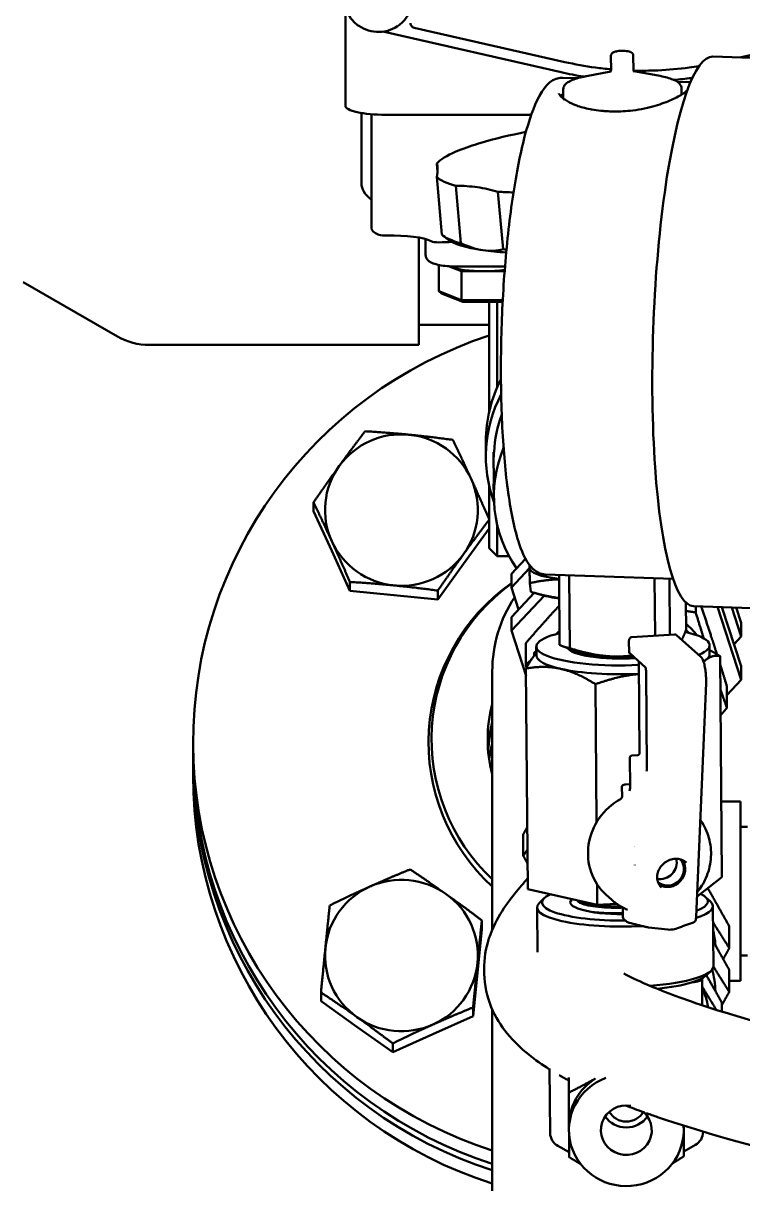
# Model space of a CAD drawing. Header units: inches. Extents: x 11 to 1621, y 11 to 1332.
# Drawn here: x 757.79 to 761.32, y 405.83 to 411.53 of the extents above; entities that cross this region are included whole.
import ezdxf

# ---------------------------------------------------------------- set-up
doc = ezdxf.new("R2010")
doc.units = ezdxf.units.IN
doc.header["$LTSCALE"] = 48
doc.header["$MEASUREMENT"] = 0
doc.layers.add('Visible (ANSI)', color=7, linetype='Continuous', lineweight=50)

msp = doc.modelspace()

# ---------------------------------------------------------------- linework, layer by layer
at = {"layer": 'Visible (ANSI)'}
for p, q in [((759.374157, 411.583812), (759.374157, 411.126214)), ((759.71524, 411.530346), (759.715257, 411.530342)), ((760.432249, 411.291297), (759.558356, 411.490301)), ((760.450714, 411.341283), (759.711557, 411.509605)), ((761.950143, 411.509605), (761.309302, 411.363672)), ((760.677467, 411.300447), (760.676916, 411.371307)), ((760.787463, 411.301301), (760.786913, 411.372161)), ((761.563313, 411.354814), (761.17634, 411.368308)), ((760.676016, 411.294686), (760.556484, 411.271802)), ((760.789003, 411.295564), (760.908877, 411.27454)), ((760.512594, 411.261375), (760.440859, 411.263876)), ((761.066953, 411.242044), (761.00229, 411.244298)), ((760.443534, 411.162105), (760.44318, 411.207717)), ((761.023406, 411.180886), (761.023163, 411.212223)), ((759.452897, 410.745687), (759.452897, 411.090788)), ((759.50216, 410.526504), (759.50216, 411.084728)), ((760.286246, 411.081932), (759.571008, 411.081932)), ((759.826013, 410.802254), (759.822451, 410.842976)), ((759.822451, 410.776759), (759.847154, 410.49435)), ((759.94019, 410.451367), (759.915487, 410.733776)), ((760.122879, 410.704177), (760.147582, 410.421768)), ((759.735185, 410.479386), (759.735185, 409.952153)), ((759.768177, 410.471779), (759.768177, 410.393626)), ((759.874723, 410.472013), (759.852989, 410.489291)), ((759.83211, 410.2159), (759.83211, 410.34513)), ((759.888197, 410.335983), (759.881811, 410.338471)), ((759.944284, 410.31413), (759.888197, 410.335983)), ((760.157376, 410.336841), (759.925658, 410.336841)), ((760.056458, 410.31413), (759.944284, 410.31413)), ((759.944284, 410.172194), (759.944284, 410.31413)), ((760.155607, 410.31413), (760.056458, 410.31413)), ((757.794089, 410.261133), (758.257083, 409.993823)), ((759.83211, 410.2159), (759.944284, 410.172194)), ((759.83211, 410.2159), (759.845748, 410.204392)), ((759.951103, 410.163343), (759.845748, 410.204392)), ((759.944284, 410.172194), (760.146457, 410.172194)), ((759.951103, 410.163343), (759.944284, 410.172194)), ((760.145993, 410.163343), (759.951103, 410.163343)), ((760.079201, 409.672194), (760.079201, 410.163343)), ((760.118571, 410.163343), (760.118571, 409.743438)), ((759.735185, 410.050579), (760.079201, 410.050579)), ((759.735185, 409.952153), (758.412595, 409.952153)), ((760.079201, 409.672194), (760.079201, 409.623048)), ((760.063453, 409.480336), (760.063453, 409.405057)), ((760.100854, 409.425973), (760.106761, 409.425973)), ((760.100854, 409.41914), (760.100854, 409.425973)), ((760.100854, 409.41914), (760.100854, 409.417497)), ((760.100854, 409.41914), (760.106761, 409.41914)), ((760.100854, 409.417497), (760.106577, 409.417497)), ((760.100854, 409.416976), (760.100854, 409.417497)), ((760.100854, 409.416976), (760.106505, 409.416976)), ((760.100854, 409.416532), (760.100854, 409.416976)), ((760.100854, 409.416532), (760.106443, 409.416532)), ((760.100854, 409.414624), (760.100854, 409.416532)), ((760.100854, 409.414624), (760.106231, 409.414624)), ((760.100854, 409.413219), (760.100854, 409.414624)), ((760.100854, 409.413219), (760.106083, 409.413219)), ((760.100854, 409.411647), (760.100854, 409.413219)), ((760.100854, 409.411647), (760.105927, 409.411647)), ((760.100854, 409.41123), (760.100854, 409.411647)), ((760.100854, 409.41123), (760.106761, 409.41123)), ((760.100854, 409.40747), (760.100854, 409.41123)), ((760.100854, 409.40747), (760.106761, 409.40747)), ((760.100854, 409.402582), (760.100854, 409.40747)), ((760.100854, 409.402582), (760.1061, 409.402582)), ((760.100854, 409.347792), (760.100854, 409.402582)), ((760.100854, 409.347792), (760.102832, 409.347792)), ((760.102823, 409.347792), (760.102823, 409.269782)), ((760.079201, 409.262346), (760.079201, 408.9549)), ((760.100854, 409.269782), (760.100854, 409.24317)), ((760.100854, 409.269782), (760.103292, 409.269782)), ((760.100854, 409.24317), (760.102823, 409.24317)), ((760.102823, 409.243646), (760.102823, 409.209332)), ((759.218447, 409.136537), (759.218447, 409.179677)), ((759.307652, 408.94095), (759.218447, 409.136537)), ((760.118571, 408.91553), (760.118571, 409.070807)), ((760.079201, 409.050301), (759.953995, 408.877347)), ((759.396857, 408.745362), (759.307652, 408.94095)), ((760.079201, 408.9549), (760.118571, 408.91553)), ((760.177044, 408.91553), (760.118571, 408.91553)), ((760.257858, 408.902569), (760.188496, 408.828493)), ((759.953995, 408.877347), (759.827753, 408.702961)), ((760.188496, 408.761907), (760.277461, 408.856919)), ((759.396857, 408.745362), (759.396857, 408.788502)), ((760.188496, 408.828493), (760.188496, 408.761907)), ((760.981919, 408.803526), (760.355824, 408.825358)), ((760.425492, 408.479169), (760.422821, 408.823022)), ((760.472599, 408.821286), (760.475381, 408.463124)), ((760.893633, 408.525086), (760.891445, 408.806681)), ((760.964516, 408.804133), (760.966648, 408.529709)), ((759.612305, 408.724162), (759.396857, 408.745362)), ((759.827753, 408.702961), (759.827753, 408.746101)), ((760.223747, 408.653786), (760.188496, 408.761907)), ((760.300267, 408.735507), (760.188496, 408.616139)), ((760.283545, 408.740497), (760.279839, 408.782867)), ((760.3404, 408.723565), (760.288926, 408.738882)), ((759.827753, 408.702961), (759.612305, 408.724162)), ((760.188496, 408.549553), (760.349143, 408.721119)), ((761.045848, 408.555082), (761.044818, 408.68761)), ((760.188496, 408.549553), (760.188496, 408.616139)), ((761.469218, 408.656454), (761.082244, 408.669948)), ((761.092919, 408.669576), (761.092919, 408.638989)), ((761.199826, 408.665848), (761.316363, 408.308412)), ((761.316363, 408.374997), (761.221785, 408.665082)), ((761.269857, 408.663406), (761.316363, 408.520765)), ((761.316363, 408.587351), (761.291816, 408.66264)), ((761.316363, 408.587351), (761.316363, 408.520765)), ((760.260676, 408.328164), (760.188496, 408.549553)), ((760.988879, 408.531117), (760.779617, 408.517866)), ((761.117951, 408.420857), (760.999049, 408.527535)), ((761.316363, 408.520765), (761.281112, 408.483118)), ((760.258987, 408.48745), (760.258987, 408.380857)), ((760.311354, 408.427414), (760.311016, 408.471016)), ((760.496727, 408.45151), (760.434791, 408.475406)), ((760.765686, 408.445979), (760.765301, 408.495413)), ((761.161329, 408.434018), (761.16099, 408.477619)), ((760.300895, 408.426484), (760.300895, 408.439357)), ((760.846766, 408.368768), (760.769096, 408.438452)), ((760.817465, 407.948321), (760.81397, 408.398192)), ((761.22128, 407.339744), (761.212857, 408.423885)), ((760.094929, 408.349205), (760.094929, 407.081328)), ((760.268824, 407.279434), (760.260401, 408.363575)), ((760.852964, 407.869867), (760.849221, 408.351599)), ((761.316363, 408.308412), (761.316363, 408.374997)), ((760.606355, 407.607805), (760.601081, 408.286631)), ((761.095258, 407.144386), (761.143653, 408.291199)), ((761.316363, 408.308412), (761.245871, 408.233129)), ((761.245871, 408.276451), (761.245871, 408.169858)), ((758.627429, 407.935222), (758.627429, 408.000486)), ((760.807576, 407.937663), (760.781375, 407.936004)), ((758.627429, 407.903243), (758.627429, 407.83798)), ((760.770827, 407.784144), (760.769731, 407.925274)), ((760.73138, 407.734434), (760.731005, 407.782752)), ((760.770741, 407.795281), (760.743017, 407.793526)), ((761.218398, 407.710614), (761.312429, 407.710614)), ((761.312429, 407.710614), (761.312429, 407.708532)), ((761.312429, 407.624113), (761.312429, 407.708532)), ((761.312429, 407.624113), (761.312429, 407.5687)), ((760.247248, 407.443489), (760.247248, 407.550082)), ((761.346429, 407.585935), (761.312429, 407.585935)), ((761.312429, 407.389261), (761.312429, 407.5687)), ((761.312429, 407.389261), (761.312429, 406.993423)), ((760.609504, 407.20249), (760.608711, 407.30453)), ((761.09944, 407.243476), (761.22128, 407.339744)), ((760.268824, 407.279434), (760.609504, 407.20249)), ((760.653722, 407.251988), (760.679013, 407.229298)), ((760.925777, 407.288713), (760.925794, 407.288697)), ((760.316422, 406.970675), (760.314717, 407.190058)), ((760.34999, 407.235458), (760.326192, 407.212543)), ((760.609504, 407.20249), (760.705068, 407.208541)), ((760.735978, 407.142583), (760.735612, 407.189765)), ((761.141218, 407.241605), (761.165368, 407.219063)), ((761.179483, 406.901806), (761.177191, 407.196759)), ((760.739912, 407.133705), (760.752055, 407.122811)), ((760.043893, 407.08372), (760.022509, 406.870116)), ((760.043893, 407.08372), (760.043893, 407.12686)), ((760.860874, 407.09263), (760.956074, 407.081863)), ((761.257611, 407.09748), (761.257611, 406.990887)), ((761.312429, 406.856192), (761.312429, 406.993423)), ((761.346429, 406.955035), (761.312429, 406.955035)), ((760.022509, 406.870116), (760.001125, 406.656511)), ((761.144211, 406.856406), (761.168008, 406.879321)), ((761.257611, 406.77643), (761.257611, 406.883022)), ((761.312429, 406.856192), (761.312429, 406.830355)), ((761.072048, 406.821459), (761.085923, 406.823363)), ((761.123422, 406.838251), (761.123422, 406.841855)), ((761.125022, 406.710155), (761.123997, 406.84217)), ((761.257611, 406.830355), (761.312429, 406.830355)), ((759.254792, 406.729953), (759.254792, 406.773092)), ((759.430684, 406.60479), (759.254792, 406.729953)), ((760.001125, 406.656511), (760.001125, 406.699651)), ((760.094929, 406.690143), (760.094929, 403.314206)), ((761.221526, 406.722811), (761.221526, 406.67891)), ((760.001125, 406.656511), (759.80385, 406.568069)), ((759.606575, 406.479627), (759.430684, 406.60479)), ((759.80385, 406.568069), (759.606575, 406.479627)), ((759.606575, 406.479627), (759.606575, 406.522767)), ((760.378751, 406.082741), (760.376284, 406.400255)), ((760.469958, 406.355069), (760.469958, 406.281087)), ((760.470929, 406.096802), (760.470929, 406.119298)), ((761.033929, 406.096802), (761.033929, 406.119298)), ((761.128715, 406.090153), (761.12873, 406.088273)), ((761.128732, 406.08772), (761.128732, 406.090148)), ((760.472214, 405.989069), (760.416742, 406.019732)), ((761.0349, 406.047488), (761.0349, 405.968809)), ((761.091722, 406.024711), (761.0349, 405.992184))]:
    msp.add_line(p, q, dxfattribs=at)
for centre, radius, start, end in [((760.676001, 408.786485), 2.25, 100.655408, 106.586422), ((758.412595, 410.263177), 0.311024, 240, 270), ((760.752429, 408.349205), 0.6575, 146.438252, 180)]:
    msp.add_arc(centre, radius, start, end, dxfattribs=at)
for centre, major_axis, ratio, start_param, end_param in [((761.129292, 410.019128), (-0.047048, -1.34918), 0.18151776, 3.14159265, 6.28318531), ((760.733556, 411.160423), (-0.312491, -0.002428), 0.22494461, 5.90139745, 6.04767381), ((760.733556, 411.160423), (0.312491, 0.002428), 0.22494461, 0.32224784, 0.38178785), ((760.733556, 411.160423), (0.312491, 0.002428), 0.22494461, 0.26797644, 0.26799318), ((759.571008, 411.126214), (-0.19685, 0), 0.22495105, 0, 1.57079633), ((760.733556, 411.160423), (-0.289991, -0.002253), 0.22494461, 0.11429441, 0.11431851), ((760.47546, 411.107447), (0.013064, 0.028388), 0.69314965, 6.28316648, 6.28318405), ((760.733556, 411.160423), (0.289991, 0.002253), 0.22494461, 4.14996895, 4.1509792), ((760.494136, 410.865647), (-0.687375, -0.060125), 0.22413847, 5.69314008, 6.04862658), ((760.79148, 410.745687), (-1.338583, 0), 0.22495105, 0, 0.27213899), ((760.494136, 410.865647), (-0.687375, -0.060125), 0.22413847, 0.19535294, 0.55083943), ((760.494136, 410.865647), (-0.687375, -0.060125), 0.22413847, 0.9807511, 1.10743252), ((759.81712, 410.526504), (-0.314961, 0), 0.22495105, 0, 0.48671635), ((760.518839, 410.583238), (-0.687375, -0.060125), 0.22413847, 0.19535294, 0.55083943), ((759.573533, 410.497507), (0.03937, 0), 0.22495105, 3.628309, 4.86769882), ((759.610378, 410.444571), (0.198819, 0), 0.22495105, 0.38293586, 1.72610617), ((759.831315, 410.464592), (-0.03937, 0), 0.22495105, 0.38293586, 1.62232569), ((759.81712, 410.526504), (-0.314961, 0), 0.22495105, 1.62232569, 1.82737015), ((760.520597, 410.563141), (-0.666754, -0.058321), 0.22413847, 0.23206745, 0.76579527), ((760.520597, 410.563141), (-0.666754, -0.058321), 0.22413847, 0.76579527, 0.98583141), ((760.518839, 410.583238), (-0.687375, -0.060125), 0.22413847, 0.9807511, 1.01002574), ((760.056458, 410.357836), (0.194291, 0), 0.22495105, 3.60170152, 3.66519143), ((760.056458, 410.357836), (0.194291, 0), 0.22495105, 3.66519143, 4.71238898), ((760.056458, 410.357836), (0.194291, 0), 0.22495105, 4.71238898, 5.2507709), ((760.752429, 408.000486), (-2.125, 0), 0.99144486, 5.03475685, 7.53940725), ((760.752429, 409.480336), (-0.688976, 0), 0.97437006, 5.81533755, 6.28318531), ((760.752429, 409.405057), (-0.688976, 0), 0.97437006, 5.81207712, 6.62603396), ((762.943101, 447.291179), (-8.66411, 38.515536), 0.68898368, 2.72323365, 2.72365469), ((760.752429, 409.396201), (-0.649606, 0), 0.97437006, 5.93697485, 6.23613152), ((759.649343, 409.141647), (-0.375, 0), 0.99144486, 4.61346056, 5.66065812), ((759.649343, 409.141647), (-0.375, 0), 0.99144486, 3.56626301, 4.61346056), ((760.752429, 409.209332), (-0.649606, 0), 0.97437006, 5.89827659, 6.87636028), ((759.649343, 409.141647), (-0.375, 0), 0.99144486, 5.66065812, 6.70785567), ((759.649343, 409.141647), (0.375, 0), 0.99144486, 5.66065812, 6.70785567), ((759.649343, 409.141647), (0.375, 0), 0.99144486, 3.56626301, 4.61346056), ((759.649343, 409.141647), (0.375, 0), 0.99144486, 4.61346056, 5.66065812), ((760.66666, 408.893279), (-0.389139, -0.034038), 0.22413847, 6.16712373, 6.26358241), ((760.66666, 408.893279), (-0.389139, -0.034038), 0.22413847, 6.26358241, 7.15781032), ((760.752429, 408.000486), (-0.97, 0), 0.99144486, 5.33280646, 7.10916766), ((760.752429, 408.016149), (-0.955266, 0), 0.99144486, 5.34387158, 7.09485233), ((759.649343, 409.094135), (-0.375, 0), 0.99144486, 1.47020935, 1.47352648), ((760.675152, 408.796194), (-0.389139, -0.034038), 0.22413847, 0.51578196, 0.84883797), ((760.752429, 408.266568), (-0.4375, 0), 0.97437006, 3.79795716, 3.97794289), ((760.736003, 408.474318), (-0.424987, -0.003302), 0.22494461, 5.53144544, 8.03705751), ((760.752429, 408.266568), (-0.4375, 0), 0.97437006, 5.55822922, 5.6061135), ((760.736003, 408.474318), (0.424987, 0.003302), 0.22494461, 5.77285239, 7.05054339), ((760.752429, 408.235525), (0.4375, 0), 0.97437006, 0.79065955, 0.83854508), ((760.355697, 408.443908), (-0.054791, -0.004793), 0.22413847, 5.64033017, 6.26358241), ((760.736003, 408.474318), (-0.274992, -0.002136), 0.22494461, 0.1259795, 1.78870431), ((760.735927, 408.484061), (0.275582, 0.002141), 0.22494461, 3.65952358, 4.52500212), ((760.736341, 408.430716), (-0.424987, -0.003302), 0.22494461, 0, 0.76559701), ((760.735927, 408.484061), (0.275582, 0.002141), 0.22494461, 4.52500212, 4.89264568), ((760.736341, 408.430716), (0.424987, 0.003302), 0.22494461, 5.90125042, 6.00158476), ((760.736341, 408.430716), (0.424987, 0.003302), 0.22494461, 6.00158476, 6.28318531), ((760.736341, 408.430716), (-0.424987, -0.003302), 0.22494461, 0.76559701, 1.7538722), ((760.752429, 408.016149), (-0.68, 0), 0.99144486, 6.02522277, 6.54114784), ((760.752429, 407.927391), (-0.68, 0), 0.99144486, 6.02522277, 6.21731143), ((760.752429, 407.911075), (-0.68, 0), 0.99144486, 6.02522277, 6.20517956), ((760.752429, 407.822317), (-0.68, 0), 0.99144486, 6.02522277, 6.13893263), ((760.752429, 407.935222), (-2.125, 0), 0.99144486, 0, 1.25622195), ((760.752429, 407.903243), (-2.125, 0), 0.99144486, 6.27559586, 7.53940725), ((760.752429, 407.83798), (-2.125, 0), 0.99144486, 0, 1.25622195), ((760.746757, 407.780737), (0.015222, -0.005282), 0.76781541, 1.83743684, 3.40823317), ((760.850726, 407.471567), (-0.197004, -0.219578), 0.94597939, 4.35779242, 6.28318531), ((760.718765, 407.733636), (0.008682, 0.009676), 0.94597939, 4.35779242, 5.47912448), ((760.876017, 407.448876), (0.0641, 0.071445), 0.94597939, 1.84539922, 1.84544094), ((760.92318, 407.406562), (-0.05259, -0.058616), 0.94597939, 0.50444565, 2.57307199), ((760.958484, 407.374887), (-0.05259, -0.058616), 0.94597939, 0.03883447, 3.00935215), ((760.958484, 407.374887), (-0.057422, -0.064001), 0.94597939, 0.21336869, 2.87143698), ((760.876017, 407.448876), (-0.0641, -0.071445), 0.94597939, 5.96236629, 5.98199784), ((759.649343, 406.954348), (-0.375, 0), 0.99144486, 4.08986179, 5.13705934), ((759.649343, 406.954348), (-0.375, 0), 0.99144486, 5.13705934, 6.18425689), ((759.649343, 406.954348), (0.375, 0), 0.99144486, 6.18425689, 7.23145444), ((760.745768, 407.217416), (-0.406598, -0.003159), 0.22494461, 5.83222278, 7.85903256), ((760.745768, 407.217416), (0.406598, 0.003159), 0.22494461, 5.75101322, 6.70106885), ((760.745954, 407.193408), (-0.431237, -0.00335), 0.22494461, 6.05022258, 8.05431761), ((760.745768, 407.217416), (-0.268027, -0.002082), 0.22494461, 6.03212342, 7.81528045), ((760.745954, 407.193408), (0.431237, 0.00335), 0.22494461, 5.65325765, 6.51614803), ((760.748594, 407.143382), (-0.008682, -0.009676), 0.94597939, 5.47912448, 6.28318531), ((760.759305, 407.356256), (0.011473, -0.241922), 0.23554481, 6.22100768, 6.22113951), ((760.866039, 407.340378), (-0.018787, -0.245068), 0.24947016, 6.23481108, 6.23517758), ((760.752429, 406.982097), (0.4375, 0), 0.97437006, 0.05423153, 0.23313103), ((760.752429, 406.951054), (0.4375, 0), 0.97437006, 0.1433147, 0.23065288), ((759.649343, 406.954348), (-0.375, 0), 0.99144486, 6.18425689, 7.23145444), ((759.649343, 406.954348), (0.375, 0), 0.99144486, 5.13705934, 6.18425689), ((760.748246, 406.898456), (0.431237, 0.00335), 0.22494461, 4.99055289, 6.28318531), ((760.748432, 406.874448), (0.406598, 0.003159), 0.22494461, 5.88452706, 6.05022258), ((760.752429, 406.767719), (0.4375, 0), 0.97437006, 0.02741611, 0.2785209), ((760.748432, 406.874448), (-0.406598, -0.003159), 0.22494461, 1.96072377, 2.48955809), ((760.748432, 406.874448), (0.406598, 0.003159), 0.22494461, 5.63115074, 5.88452706), ((761.048424, 406.837698), (0.074998, 0.000583), 0.22494461, 5.23424013, 6.28143768), ((760.752429, 406.638091), (0.40625, 0), 0.97437006, 0.1588711, 0.4140863), ((759.649343, 406.954348), (0.375, 0), 0.99144486, 4.08986179, 5.13705934), ((759.649343, 406.906836), (-0.375, 0), 0.99144486, 0.94677054, 0.94976773), ((759.649343, 406.906836), (-0.375, 0), 0.99144486, 1.99387961, 1.99705376), ((760.752429, 406.096802), (0.2815, 0), 0.97437006, 1.93316405, 6.3668377), ((760.752429, 406.119298), (-0.2815, 0), 0.97437006, 5.27973647, 6.28318531), ((760.752429, 406.096802), (0.125, 0), 0.97437006, 1.39149141, 7.09337899), ((760.752429, 406.231773), (-0.125, 0), 0.97437006, 0.5872618, 2.55433085), ((760.752429, 406.231773), (0.095, 0), 0.97437006, 3.64029665, 5.76733119), ((760.752429, 406.119298), (0.2815, 0), 0.97437006, 0, 0.00040579), ((760.453749, 406.083294), (-0.075, 0), 0.97437006, 0.0075699, 1.05476745), ((761.053732, 406.08772), (0.075, 0), 0.97437006, 5.24355765, 6.2907552)]:
    msp.add_ellipse(centre, major_axis=major_axis, ratio=ratio, start_param=start_param, end_param=end_param, dxfattribs=at)
for points, knots in [([(769.68883, 420.211528), (769.68883, 419.756095), (769.704396, 419.309033), (769.674775, 418.613399), (769.651518, 418.349364), (769.591778, 417.887552), (769.56115, 417.693004), (769.477406, 417.232109), (769.420226, 416.960271), (769.292388, 416.413399), (769.223225, 416.142137), (769.016079, 415.401023), (768.86369, 414.924547), (768.563108, 414.127009), (768.423987, 413.797594), (768.203145, 413.34228), (768.129041, 413.199375), (767.941975, 412.864457), (767.826656, 412.679729), (767.62712, 412.399494), (767.544737, 412.294337), (767.392049, 412.11945), (767.322074, 412.04674), (767.122509, 411.860835), (766.994102, 411.766383), (766.771091, 411.645509), (766.675998, 411.60538), (766.406828, 411.512884), (766.229084, 411.475705), (765.913127, 411.416099), (765.773811, 411.392925), (765.546967, 411.33128), (765.455749, 411.300344), (765.314259, 411.216592), (765.263034, 411.178), (765.159897, 411.065253), (765.113644, 410.983375), (765.069293, 410.819408), (765.064969, 410.740289), (765.079274, 410.578997), (765.099519, 410.495494), (765.156866, 410.326777), (765.193216, 410.241838), (765.2915, 410.03581), (765.358003, 409.911888), (765.560616, 409.553203), (765.711939, 409.304353), (766.043765, 408.749106), (766.225173, 408.439774), (766.469441, 407.966291), (766.550264, 407.795008), (766.703187, 407.415519), (766.761202, 407.214924), (766.78889, 406.979072), (766.789364, 406.912999), (766.774121, 406.779742), (766.752748, 406.719929), (766.695724, 406.625069), (766.667166, 406.589107), (766.594288, 406.518156), (766.549728, 406.483309), (766.427064, 406.406312), (766.342838, 406.365476), (766.096322, 406.273706), (765.916656, 406.229324), (765.539336, 406.169947), (765.346641, 406.151831), (764.850291, 406.129325), (764.535112, 406.134432), (763.77367, 406.180645), (763.321272, 406.234082), (762.67581, 406.337416), (762.465477, 406.375888), (762.094994, 406.451508), (761.932003, 406.488027), (761.531561, 406.585775), (761.311264, 406.648286), (761.021978, 406.744374), (760.927814, 406.779845), (760.808967, 406.831364), (760.771171, 406.849644), (760.74008, 406.866281)], [0, 0, 0, 0, 3.94523031, 3.94523031, 6.39222813, 6.39222813, 8.12306923, 8.12306923, 10.3666949, 10.3666949, 12.42876718, 12.42876718, 15.92862417, 15.92862417, 18.52441728, 18.52441728, 19.77520407, 19.77520407, 21.59567997, 21.59567997, 22.83491115, 22.83491115, 23.86360118, 23.86360118, 25.75516635, 25.75516635, 27.07766519, 27.07766519, 29.42793517, 29.42793517, 31.40055032, 31.40055032, 32.75673095, 32.75673095, 33.53468645, 33.53468645, 34.51942761, 34.51942761, 35.38867693, 35.38867693, 36.32849874, 36.32849874, 37.24441413, 37.24441413, 38.44187964, 38.44187964, 40.52447674, 40.52447674, 42.91698857, 42.91698857, 44.32097132, 44.32097132, 46.2183441, 46.2183441, 47.10414156, 47.10414156, 48.35278649, 48.35278649, 49.1693925, 49.1693925, 49.9953761, 49.9953761, 51.08179577, 51.08179577, 52.75185392, 52.75185392, 54.21670898, 54.21670898, 56.32538313, 56.32538313, 59.19911278, 59.19911278, 60.6461784, 60.6461784, 61.88128585, 61.88128585, 63.89076025, 63.89076025, 65.14221253, 65.14221253, 65.89721778, 65.89721778, 65.89721778, 65.89721778]), ([(759.369039, 411.652921), (759.369039, 411.635506), (759.371894, 411.618094), (759.383012, 411.585016), (759.391284, 411.569362), (759.41242, 411.541336), (759.425305, 411.528989), (759.454409, 411.50883), (759.470645, 411.50105), (759.50484, 411.490861), (759.522802, 411.488479), (759.558613, 411.489388), (759.576457, 411.492688), (759.610175, 411.504657), (759.626047, 411.513315), (759.654158, 411.535105), (759.666411, 411.548212), (759.686029, 411.577521), (759.693421, 411.593697), (759.701776, 411.624396), (759.703685, 411.638658), (759.703685, 411.652921)], [1.57079633, 1.57079633, 1.57079633, 1.57079633, 1.8872988, 1.8872988, 2.20452811, 2.20452811, 2.52359609, 2.52359609, 2.84480857, 2.84480857, 3.16763328, 3.16763328, 3.49098541, 3.49098541, 3.8136108, 3.8136108, 4.13447814, 4.13447814, 4.45317534, 4.45317534, 4.71238898, 4.71238898, 4.71238898, 4.71238898]), ([(759.711565, 411.50961), (759.708738, 411.510252), (759.70572, 411.511504), (759.700742, 411.515105), (759.698658, 411.517346), (759.695708, 411.522194), (759.694739, 411.524814), (759.69397, 411.528874), (759.693842, 411.530368), (759.693842, 411.531803)], [0, 0, 0, 0, 0.0296342739, 0.0296342739, 0.0559052325, 0.0559052325, 0.0805451183, 0.0805451183, 0.0949987856, 0.0949987856, 0.0949987856, 0.0949987856]), ([(760.676916, 411.371307), (760.6769, 411.373399), (760.677279, 411.375477), (760.678602, 411.379274), (760.67957, 411.380931), (760.681891, 411.38404), (760.68326, 411.38529), (760.686777, 411.388017), (760.688839, 411.389066), (760.696225, 411.392259), (760.701886, 411.393512), (760.713177, 411.395214), (760.718308, 411.395707), (760.728516, 411.396229), (760.733567, 411.396286), (760.74345, 411.396007), (760.748278, 411.395673), (760.75758, 411.394583), (760.762001, 411.393819), (760.771166, 411.391425), (760.775598, 411.390478), (760.781839, 411.384584), (760.78274, 411.383597), (760.784854, 411.380586), (760.786028, 411.378226), (760.786788, 411.374388), (760.786904, 411.373275), (760.786913, 411.372161)], [4.52500212, 4.52500212, 4.52500212, 4.52500212, 4.60515726, 4.60515726, 4.6939963, 4.6939963, 4.81175773, 4.81175773, 5.01356524, 5.01356524, 5.53025146, 5.53025146, 5.90531113, 5.90531113, 6.25459211, 6.25459211, 6.60313831, 6.60313831, 6.97114573, 6.97114573, 7.43621767, 7.43621767, 7.51249519, 7.51249519, 7.62391364, 7.62391364, 7.66659478, 7.66659478, 7.66659478, 7.66659478]), ([(760.677428, 411.305454), (760.652054, 411.307735), (760.626734, 411.310582), (760.550844, 411.320833), (760.500514, 411.329942), (760.450714, 411.341283)], [3.233579621, 3.233579621, 3.233579621, 3.233579621, 3.279346746, 3.279346746, 3.371182807, 3.371182807, 3.371182807, 3.371182807]), ([(760.674247, 411.292479), (760.674247, 411.292479), (760.674473, 411.29263), (760.675346, 411.293607), (760.676044, 411.294512), (760.677118, 411.297179), (760.67748, 411.298798), (760.677467, 411.300447)], [1.454869864, 1.454869864, 1.454869864, 1.454869864, 1.556658142, 1.556658142, 1.665845009, 1.665845009, 1.758183182, 1.758183182, 1.758183182, 1.758183182]), ([(760.787463, 411.301301), (760.78748, 411.299209), (760.788113, 411.297216), (760.789432, 411.294743), (760.79005, 411.294078), (760.790672, 411.293475), (760.790807, 411.293384), (760.790807, 411.293384)], [4.899775836, 4.899775836, 4.899775836, 4.899775836, 5.016951176, 5.016951176, 5.124108154, 5.124108154, 5.203089154, 5.203089154, 5.203089154, 5.203089154]), ([(761.109029, 411.321304), (761.092793, 411.318632), (761.076517, 411.316194), (761.009559, 411.30715), (760.958591, 411.302576), (760.867602, 411.298502), (760.827623, 411.298111), (760.787681, 411.299118)], [2.974266961, 2.974266961, 2.974266961, 2.974266961, 3.003838562, 3.003838562, 3.095674623, 3.095674623, 3.167442431, 3.167442431, 3.167442431, 3.167442431]), ([(760.355824, 408.825358), (760.331776, 408.826197), (760.310201, 408.837988), (760.26441, 408.881325), (760.245184, 408.921779), (760.205327, 409.040284), (760.187366, 409.125), (760.159972, 409.320705), (760.150179, 409.429316), (760.13833, 409.662658), (760.136184, 409.787096), (760.139546, 410.040149), (760.145029, 410.168698), (760.16306, 410.417446), (760.175607, 410.53759), (760.20664, 410.757983), (760.225133, 410.858066), (760.266872, 411.029643), (760.289958, 411.100359), (760.343654, 411.211551), (760.37374, 411.256603), (760.432088, 411.263829), (760.436479, 411.264029), (760.440859, 411.263876)], [1.80158421, 1.80158421, 1.80158421, 1.80158421, 1.96040529, 1.96040529, 2.25175384, 2.25175384, 2.60324764, 2.60324764, 2.93082239, 2.93082239, 3.25407233, 3.25407233, 3.57623072, 3.57623072, 3.89853205, 3.89853205, 4.22241598, 4.22241598, 4.55240419, 4.55240419, 4.91425026, 4.91425026, 4.94317687, 4.94317687, 4.94317687, 4.94317687]), ([(760.44318, 411.207717), (760.443125, 411.214862), (760.445824, 411.221659), (760.453923, 411.232892), (760.459439, 411.237515), (760.472457, 411.245916), (760.480041, 411.249666), (760.497417, 411.256679), (760.507209, 411.259924), (760.52886, 411.265941), (760.540717, 411.268708), (760.554463, 411.271412), (760.555471, 411.271608), (760.556484, 411.271802)], [4.525002125, 4.525002125, 4.525002125, 4.525002125, 4.688408979, 4.688408979, 4.865762793, 4.865762793, 5.043116606, 5.043116606, 5.22047042, 5.22047042, 5.397824234, 5.397824234, 5.411771194, 5.411771194, 5.411771194, 5.411771194]), ([(760.908877, 411.27454), (760.921795, 411.272274), (760.933844, 411.269733), (760.955907, 411.264135), (760.965918, 411.261082), (760.983744, 411.254428), (760.991558, 411.250844), (761.005039, 411.242799), (761.010773, 411.238372), (761.019815, 411.227204), (761.023102, 411.219977), (761.023163, 411.212223)], [0.496640402, 0.496640402, 0.496640402, 0.496640402, 0.673994216, 0.673994216, 0.851348029, 0.851348029, 1.028701843, 1.028701843, 1.206055657, 1.206055657, 1.383409471, 1.383409471, 1.383409471, 1.383409471]), ([(761.076433, 411.263375), (761.074743, 411.263141), (761.073052, 411.262911), (761.042963, 411.258846), (761.014468, 411.25569), (760.985912, 411.253217)], [3.0009140004, 3.0009140004, 3.0009140004, 3.0009140004, 3.0038385616, 3.0038385616, 3.0529442461, 3.0529442461, 3.0529442461, 3.0529442461]), ([(760.420808, 411.187242), (760.420808, 411.187242), (760.42104, 411.186239), (760.42385, 411.180911), (760.428991, 411.174238), (760.446387, 411.159378), (760.458909, 411.150913), (760.478726, 411.140498), (760.483508, 411.138144), (760.488524, 411.135835)], [0.044399287, 0.044399287, 0.044399287, 0.044399287, 0.135943216, 0.135943216, 0.333875726, 0.333875726, 0.54041791, 0.54041791, 0.601523047, 0.601523047, 0.601523047, 0.601523047]), ([(760.883204, 411.123006), (760.913818, 411.131652), (760.942091, 411.141793), (760.990353, 411.16228), (761.010878, 411.172958), (761.031781, 411.186168), (761.037151, 411.190041), (761.044201, 411.195878), (761.046341, 411.198107), (761.0475, 411.19953), (761.047643, 411.199746), (761.047643, 411.199746)], [0, 0, 0, 0, 0.267734976, 0.267734976, 0.541316297, 0.541316297, 0.66669133, 0.66669133, 0.772985222, 0.772985222, 0.810489309, 0.810489309, 0.810489309, 0.810489309]), ([(760.488525, 411.135835), (760.490527, 411.134914), (760.49258, 411.134001), (760.500996, 411.13039), (760.50776, 411.127774), (760.535286, 411.118216), (760.55897, 411.112248), (760.597818, 411.105509), (760.612146, 411.103567), (760.631026, 411.101669), (760.635324, 411.101279), (760.642884, 411.100666), (760.646137, 411.100425), (760.659201, 411.099548), (760.669114, 411.099088), (760.709233, 411.098057), (760.740306, 411.099136), (760.789927, 411.104025), (760.809061, 411.106713), (760.846849, 411.11367), (760.865656, 411.11805), (760.883204, 411.123006)], [0, 0, 0, 0, 0.02475296, 0.02475296, 0.09911809, 0.09911809, 0.31201035, 0.31201035, 0.4293425, 0.4293425, 0.46362743, 0.46362743, 0.48933894, 0.48933894, 0.5665312, 0.5665312, 0.79981225, 0.79981225, 0.94720873, 0.94720873, 1.10103443, 1.10103443, 1.10103443, 1.10103443]), ([(760.033712, 410.942862), (760.029818, 410.941703), (760.025922, 410.940521), (759.988068, 410.928831), (759.952412, 410.916191), (759.915487, 410.901411)], [-7.968398833, -7.968398833, -7.968398833, -7.968398833, -7.92622912, -7.92622912, -7.558999688, -7.558999688, -7.558999688, -7.558999688]), ([(759.822451, 410.842976), (759.825303, 410.836355), (759.826697, 410.827476), (759.826697, 410.805793), (759.825303, 410.792499), (759.822451, 410.776759)], [-8.293458552, -8.293458552, -8.293458552, -8.293458552, -7.92622912, -7.92622912, -7.558999688, -7.558999688, -7.558999688, -7.558999688]), ([(759.915487, 410.733776), (759.952412, 410.733775), (759.988068, 410.731239), (760.055977, 410.721547), (760.089768, 410.714171), (760.122879, 410.704177)], [-8.293458552, -8.293458552, -8.293458552, -8.293458552, -7.92622912, -7.92622912, -7.558999688, -7.558999688, -7.558999688, -7.558999688]), ([(765.659629, 410.742347), (765.659623, 410.742338), (765.659384, 410.741261), (765.658852, 410.73547), (765.658617, 410.730271), (765.659529, 410.711849), (765.661358, 410.696135), (765.669293, 410.658855), (765.674519, 410.638999), (765.689388, 410.592479), (765.699106, 410.565647), (765.727839, 410.494047), (765.749041, 410.446516), (765.814122, 410.311511), (765.863907, 410.217433), (766.028906, 409.921623), (766.162359, 409.699835), (766.480005, 409.169958), (766.668655, 408.853939), (766.960615, 408.306755), (767.073145, 408.076522), (767.216925, 407.71885), (767.262504, 407.588654), (767.342787, 407.298087), (767.37202, 407.138571), (767.379131, 406.898421), (767.374828, 406.816689), (767.342413, 406.618205), (767.304466, 406.506424), (767.198411, 406.307965), (767.131958, 406.220622), (766.969441, 406.057616), (766.870922, 405.984563), (766.625605, 405.841641), (766.47295, 405.7786), (766.064945, 405.65278), (765.795455, 405.605181), (765.259417, 405.552731), (764.997297, 405.543283), (764.348383, 405.54866), (763.954456, 405.57504), (763.322524, 405.643397), (763.081931, 405.67572), (762.618912, 405.748354), (762.396198, 405.788458), (761.996463, 405.86902), (761.817155, 405.908878), (761.366154, 406.018603), (761.114681, 406.090268), (760.886891, 406.167885), (760.868453, 406.174282), (760.850365, 406.180676)], [34.58663068, 34.58663068, 34.58663068, 34.58663068, 34.90590298, 34.90590298, 35.27393105, 35.27393105, 35.80028438, 35.80028438, 36.23233358, 36.23233358, 36.66906616, 36.66906616, 37.29181646, 37.29181646, 38.29644182, 38.29644182, 40.21466526, 40.21466526, 42.60595358, 42.60595358, 44.33050504, 44.33050504, 45.33370403, 45.33370403, 46.59653851, 46.59653851, 47.25190829, 47.25190829, 48.20469982, 48.20469982, 49.11797102, 49.11797102, 50.14617604, 50.14617604, 51.47502929, 51.47502929, 53.45553275, 53.45553275, 55.1719226, 55.1719226, 57.59043233, 57.59043233, 59.09418779, 59.09418779, 60.56246349, 60.56246349, 61.85785135, 61.85785135, 64.03227254, 64.03227254, 64.22775972, 64.22775972, 64.22775972, 64.22775972]), ([(759.925658, 410.336841), (759.911403, 410.336841), (759.897152, 410.337347), (759.869849, 410.339343), (759.856807, 410.340829), (759.832886, 410.344738), (759.822033, 410.347138), (759.802763, 410.353105), (759.794391, 410.356409), (759.782416, 410.364699), (759.778397, 410.368082), (759.771671, 410.377635), (759.768933, 410.383706), (759.768224, 410.391576), (759.768177, 410.392601), (759.768177, 410.393626)], [6.28318531, 6.28318531, 6.28318531, 6.28318531, 6.59734457, 6.59734457, 6.91150384, 6.91150384, 7.2256631, 7.2256631, 7.53982237, 7.53982237, 7.696902, 7.696902, 7.8337117, 7.8337117, 7.85398163, 7.85398163, 7.85398163, 7.85398163]), ([(760.765301, 408.495413), (760.765291, 408.496741), (760.765324, 408.498053), (760.765489, 408.500632), (760.765619, 408.501896), (760.766026, 408.504437), (760.76629, 408.505705), (760.767204, 408.508537), (760.767751, 408.510114), (760.769777, 408.512821), (760.770336, 408.513477), (760.772163, 408.515181), (760.773692, 408.516282), (760.776897, 408.517476), (760.778247, 408.517779), (760.779617, 408.517866)], [3.14159265, 3.14159265, 3.14159265, 3.14159265, 3.40906103, 3.40906103, 3.6765294, 3.6765294, 3.94399777, 3.94399777, 4.21146614, 4.21146614, 4.28961092, 4.28961092, 4.4084927, 4.4084927, 4.47893451, 4.47893451, 4.47893451, 4.47893451]), ([(760.988879, 408.531117), (760.989787, 408.531174), (760.9907, 408.531139), (760.992443, 408.530903), (760.993272, 408.530705), (760.994791, 408.530204), (760.995482, 408.529904), (760.99672, 408.529259), (760.997269, 408.528915), (760.998243, 408.528224), (760.99867, 408.527876), (760.999049, 408.527535)], [4.478934512, 4.478934512, 4.478934512, 4.478934512, 4.525625406, 4.525625406, 4.572316299, 4.572316299, 4.619007193, 4.619007193, 4.665698087, 4.665698087, 4.71238898, 4.71238898, 4.71238898, 4.71238898]), ([(760.645515, 408.424831), (760.644538, 408.424869), (760.643563, 408.424909), (760.629837, 408.425483), (760.61746, 408.426232), (760.597478, 408.427841), (760.589628, 408.428588), (760.563359, 408.431489), (760.546396, 408.43408), (760.524765, 408.438525), (760.518434, 408.440014), (760.506801, 408.443138), (760.501503, 408.444772), (760.487154, 408.449888), (760.479742, 408.453562), (760.472665, 408.458878), (760.471038, 408.460386), (760.469768, 408.461911)], [0.101025899, 0.101025899, 0.101025899, 0.101025899, 0.108934977, 0.108934977, 0.212629317, 0.212629317, 0.283093478, 0.283093478, 0.456709878, 0.456709878, 0.536214563, 0.536214563, 0.615222874, 0.615222874, 0.773738215, 0.773738215, 0.835266749, 0.835266749, 0.835266749, 0.835266749]), ([(760.769096, 408.438452), (760.76827, 408.439193), (760.767552, 408.440083), (760.766467, 408.442001), (760.76608, 408.44305), (760.765753, 408.444732), (760.76569, 408.445356), (760.765686, 408.445979)], [0, 0, 0, 0, 0.0085216675, 0.0085216675, 0.0168487533, 0.0168487533, 0.0216033286, 0.0216033286, 0.0216033286, 0.0216033286]), ([(760.535287, 408.430551), (760.536924, 408.43023), (760.538586, 408.429915), (760.541363, 408.429404), (760.542464, 408.429205), (760.546518, 408.42849), (760.549531, 408.427986), (760.554198, 408.427248), (760.555802, 408.427002), (760.559342, 408.426473), (760.561284, 408.426193), (760.567258, 408.425362), (760.571362, 408.424831), (760.577659, 408.424076), (760.579782, 408.423831), (760.583639, 408.423404), (760.585364, 408.423219), (760.58815, 408.42293), (760.589204, 408.422823), (760.592137, 408.422532), (760.594028, 408.422351), (760.599119, 408.421881), (760.602345, 408.421603), (760.609161, 408.421054), (760.612756, 408.420787), (760.618646, 408.420383), (760.620915, 408.420236), (760.625465, 408.419957), (760.627747, 408.419825), (760.634886, 408.419437), (760.63979, 408.419207), (760.648624, 408.418854), (760.652533, 408.418719), (760.657827, 408.418566), (760.659188, 408.41853), (760.661966, 408.41846), (760.663384, 408.418427), (760.666578, 408.418359), (760.668355, 408.418326), (760.674921, 408.418218), (760.679738, 408.418169), (760.688005, 408.418137), (760.691441, 408.418139), (760.696847, 408.418165), (760.69881, 408.418179), (760.703449, 408.418224), (760.706126, 408.418259), (760.711988, 408.418356), (760.715173, 408.41842), (760.724139, 408.418639), (760.729926, 408.418821), (760.737015, 408.419096), (760.738315, 408.419149), (760.741222, 408.419271), (760.74283, 408.419342), (760.746225, 408.419499), (760.748012, 408.419586), (760.755859, 408.419984), (760.761907, 408.420338), (760.770745, 408.420924), (760.773552, 408.42112), (760.777494, 408.421409), (760.778634, 408.421495), (760.782267, 408.421773), (760.784754, 408.421971), (760.787235, 408.422178)], [2.766519075, 2.766519075, 2.766519075, 2.766519075, 2.785237033, 2.785237033, 2.797346172, 2.797346172, 2.829415915, 2.829415915, 2.845934038, 2.845934038, 2.865470465, 2.865470465, 2.905303683, 2.905303683, 2.925247267, 2.925247267, 2.941155714, 2.941155714, 2.950748757, 2.950748757, 2.967757435, 2.967757435, 2.996202715, 2.996202715, 3.027153244, 3.027153244, 3.046329195, 3.046329195, 3.06536732, 3.06536732, 3.105545348, 3.105545348, 3.136967526, 3.136967526, 3.147799926, 3.147799926, 3.159039069, 3.159039069, 3.173051282, 3.173051282, 3.210674438, 3.210674438, 3.237270125, 3.237270125, 3.252388787, 3.252388787, 3.272944375, 3.272944375, 3.297312281, 3.297312281, 3.34145111, 3.34145111, 3.351361432, 3.351361432, 3.36361971, 3.36361971, 3.377257919, 3.377257919, 3.423521524, 3.423521524, 3.445114585, 3.445114585, 3.45391301, 3.45391301, 3.473177197, 3.473177197, 3.473177197, 3.473177197]), ([(761.117951, 408.420857), (761.121381, 408.41778), (761.123687, 408.414269), (761.128878, 408.404512), (761.131402, 408.397616), (761.135917, 408.381576), (761.137856, 408.372463), (761.140915, 408.353382), (761.142066, 408.343492), (761.143584, 408.323608), (761.143959, 408.313623), (761.143922, 408.299653), (761.143829, 408.295366), (761.143653, 408.291199)], [4.71238898, 4.71238898, 4.71238898, 4.71238898, 4.9545326, 4.9545326, 5.30708911, 5.30708911, 5.65964562, 5.65964562, 5.99437404, 5.99437404, 6.32497359, 6.32497359, 6.47517152, 6.47517152, 6.47517152, 6.47517152]), ([(760.846573, 408.369197), (760.846573, 408.369197), (760.846596, 408.369155), (760.846698, 408.368936), (760.846807, 408.368677), (760.847093, 408.367879), (760.847281, 408.367278), (760.847699, 408.365693), (760.847931, 408.364652), (760.848381, 408.362199), (760.848593, 408.360755), (760.848941, 408.357651), (760.849073, 408.355984), (760.84919, 408.353412), (760.849214, 408.352494), (760.849221, 408.351599)], [4.9362828, 4.9362828, 4.9362828, 4.9362828, 5.01563153, 5.01563153, 5.15993476, 5.15993476, 5.34763424, 5.34763424, 5.57983714, 5.57983714, 5.84441614, 5.84441614, 6.12541411, 6.12541411, 6.28318531, 6.28318531, 6.28318531, 6.28318531]), ([(760.769731, 407.925274), (760.769722, 407.926373), (760.769897, 407.927489), (760.77058, 407.929559), (760.771089, 407.930541), (760.772374, 407.932279), (760.773166, 407.933054), (760.774918, 407.934312), (760.775898, 407.934805), (760.777929, 407.935521), (760.778995, 407.935747), (760.780518, 407.935937), (760.780944, 407.935977), (760.781375, 407.936004)], [0, 0, 0, 0, 0.0083993151, 0.0083993151, 0.0166478369, 0.0166478369, 0.0249406786, 0.0249406786, 0.0332970727, 0.0332970727, 0.0420221416, 0.0420221416, 0.0453366204, 0.0453366204, 0.0453366204, 0.0453366204]), ([(760.807576, 407.937663), (760.808563, 407.937726), (760.809577, 407.937948), (760.811481, 407.938691), (760.812375, 407.939193), (760.813978, 407.940424), (760.814693, 407.941144), (760.815895, 407.942737), (760.816384, 407.943609), (760.817105, 407.945435), (760.817332, 407.946388), (760.817453, 407.94766), (760.817467, 407.947993), (760.817465, 407.948321)], [4.71238898, 4.71238898, 4.71238898, 4.71238898, 5.02654825, 5.02654825, 5.3208813, 5.3208813, 5.60607502, 5.60607502, 5.88998906, 5.88998906, 6.17964548, 6.17964548, 6.28318531, 6.28318531, 6.28318531, 6.28318531]), ([(760.852964, 407.869867), (760.852976, 407.868349), (760.852936, 407.866895), (760.852771, 407.864309), (760.852645, 407.863169), (760.852382, 407.861494), (760.852246, 407.86089), (760.852088, 407.860325), (760.852041, 407.860204), (760.852041, 407.860204)], [6.283185307, 6.283185307, 6.283185307, 6.283185307, 6.550653679, 6.550653679, 6.812092755, 6.812092755, 7.031946844, 7.031946844, 7.163178874, 7.163178874, 7.163178874, 7.163178874]), ([(760.770827, 407.784144), (760.770851, 407.781128), (760.770773, 407.778227), (760.770434, 407.772938), (760.770172, 407.770548), (760.769564, 407.766753), (760.76922, 407.76528), (760.768733, 407.763688), (760.768556, 407.7633), (760.768556, 407.7633)], [0, 0, 0, 0, 0.267468372, 0.267468372, 0.534936743, 0.534936743, 0.781736418, 0.781736418, 0.955996572, 0.955996572, 0.955996572, 0.955996572]), ([(761.100378, 407.265712), (761.117375, 407.286458), (761.1316, 407.309502), (761.155399, 407.363135), (761.163698, 407.394354), (761.169724, 407.457613), (761.167692, 407.489613), (761.153335, 407.550833), (761.141314, 407.580086), (761.121768, 407.611545), (761.118637, 407.616266), (761.115366, 407.620892)], [5.56390822, 5.56390822, 5.56390822, 5.56390822, 5.84674377, 5.84674377, 6.17948071, 6.17948071, 6.50386921, 6.50386921, 6.81821705, 6.81821705, 6.8748858, 6.8748858, 6.8748858, 6.8748858]), ([(760.991275, 407.429003), (760.982711, 407.428461), (760.973941, 407.426604), (760.957165, 407.420509), (760.94897, 407.416128), (760.934283, 407.40546), (760.92762, 407.39902), (760.916549, 407.384819), (760.912032, 407.376867), (760.905706, 407.360383), (760.903864, 407.351638), (760.903117, 407.334446), (760.904283, 407.325781), (760.909513, 407.309666), (760.913735, 407.302038), (760.921228, 407.293098), (760.923422, 407.290826), (760.925777, 407.288713)], [0, 0, 0, 0, 0.067834459, 0.067834459, 0.136865489, 0.136865489, 0.206346279, 0.206346279, 0.277212037, 0.277212037, 0.349908722, 0.349908722, 0.424612329, 0.424612329, 0.501024504, 0.501024504, 0.529118783, 0.529118783, 0.529118783, 0.529118783]), ([(761.047325, 407.410699), (761.041155, 407.416233), (761.03374, 407.420775), (761.01759, 407.427035), (761.008628, 407.428832), (760.996784, 407.429219), (760.994033, 407.429178), (760.991275, 407.429003)], [0.000067134, 0.000067134, 0.000067134, 0.000067134, 0.073660823, 0.073660823, 0.146814411, 0.146814411, 0.168657742, 0.168657742, 0.168657742, 0.168657742]), ([(760.376323, 406.395249), (760.339644, 406.418241), (760.305673, 406.442266), (760.197195, 406.530161), (760.130654, 406.605145), (760.046364, 406.804851), (760.0462, 406.927121), (760.104735, 407.12883), (760.159777, 407.200582), (760.228222, 407.28632), (760.249489, 407.310979), (760.268409, 407.332799)], [66.36905749, 66.36905749, 66.36905749, 66.36905749, 67.01277049, 67.01277049, 68.56815384, 68.56815384, 70.25319985, 70.25319985, 72.3190186, 72.3190186, 73.31847243, 73.31847243, 73.31847243, 73.31847243]), ([(760.514049, 407.224049), (760.514979, 407.22155), (760.517058, 407.219078), (760.525737, 407.212583), (760.534491, 407.208697), (760.557819, 407.201743), (760.57239, 407.198677), (760.606103, 407.193701), (760.62524, 407.191792), (760.66644, 407.18937), (760.688497, 407.188857), (760.719199, 407.189189), (760.727396, 407.189375), (760.735612, 407.189659)], [0.8102082091, 0.8102082091, 0.8102082091, 0.8102082091, 0.8125, 0.8125, 0.81640625, 0.81640625, 0.8203125, 0.8203125, 0.82421875, 0.82421875, 0.828125, 0.828125, 0.829532247, 0.829532247, 0.829532247, 0.829532247]), ([(760.527194, 407.219207), (760.532207, 407.216665), (760.538543, 407.214239), (760.557766, 407.208509), (760.572337, 407.205443), (760.60605, 407.200467), (760.625188, 407.198558), (760.666387, 407.196136), (760.688444, 407.195623), (760.715432, 407.195915), (760.719868, 407.195992), (760.724316, 407.196098)], [0.8138747375, 0.8138747375, 0.8138747375, 0.8138747375, 0.81640625, 0.81640625, 0.8203125, 0.8203125, 0.82421875, 0.82421875, 0.828125, 0.828125, 0.8288893945, 0.8288893945, 0.8288893945, 0.8288893945]), ([(760.679013, 407.229298), (760.683721, 407.225074), (760.68857, 407.221007), (760.698526, 407.213207), (760.703632, 407.209474), (760.714078, 407.202359), (760.719416, 407.198977), (760.730298, 407.19258), (760.735841, 407.189565), (760.747104, 407.183912), (760.752824, 407.181275), (760.758617, 407.178832)], [3.945653484, 3.945653484, 3.945653484, 3.945653484, 4.008741675, 4.008741675, 4.071829867, 4.071829867, 4.134918059, 4.134918059, 4.19800625, 4.19800625, 4.261094442, 4.261094442, 4.261094442, 4.261094442]), ([(760.735824, 407.162454), (760.719638, 407.161952), (760.70354, 407.161783), (760.671918, 407.162092), (760.656461, 407.162575), (760.625485, 407.164225), (760.610128, 407.165433), (760.59019, 407.167562), (760.584824, 407.168198), (760.579613, 407.168879)], [6.903281008, 6.903281008, 6.903281008, 6.903281008, 7.027073402, 7.027073402, 7.150855726, 7.150855726, 7.284238185, 7.284238185, 7.33516593, 7.33516593, 7.33516593, 7.33516593]), ([(761.095258, 407.144386), (761.095116, 407.141008), (761.094809, 407.137819), (761.093781, 407.131684), (761.093041, 407.128747), (761.090935, 407.124296), (761.089908, 407.122641), (761.087729, 407.120316), (761.086825, 407.119531), (761.084791, 407.118169), (761.083643, 407.11759), (761.082435, 407.117173)], [0, 0, 0, 0, 0.0275603488, 0.0275603488, 0.058635588, 0.058635588, 0.0768820766, 0.0768820766, 0.0870960626, 0.0870960626, 0.0975836407, 0.0975836407, 0.0975836407, 0.0975836407]), ([(761.003629, 407.088371), (760.993869, 407.084508), (760.983398, 407.082154), (760.967351, 407.081124), (760.961645, 407.081252), (760.956039, 407.081881)], [0, 0, 0, 0, 0.080096638, 0.080096638, 0.123875704, 0.123875704, 0.123875704, 0.123875704])]:
    msp.add_open_spline(points, degree=3, knots=knots, dxfattribs=at)
for points in [[(760.544767, 411.269435), (760.507029, 411.275522), (760.469497, 411.282815), (760.432249, 411.291297)], [(760.04904, 410.41752), (760.012448, 410.422742), (759.976267, 410.434787), (759.94019, 410.451367)], [(760.147582, 410.421768), (760.118016, 410.414556), (760.085631, 410.412297), (760.04904, 410.41752)], [(760.527194, 407.219207), (760.524974, 407.220333), (760.522754, 407.221458), (760.520534, 407.222584)], [(760.697792, 407.20808), (760.70042, 407.208078), (760.703054, 407.208085), (760.705695, 407.208101)], [(760.767215, 407.114633), (760.761454, 407.115864), (760.756387, 407.118924), (760.752055, 407.122811)], [(760.844318, 407.095823), (760.81886, 407.102817), (760.793176, 407.109085), (760.767324, 407.11461)], [(760.860874, 407.09263), (760.855361, 407.093254), (760.8499, 407.094305), (760.844591, 407.09575)], [(761.082338, 407.117137), (761.055895, 407.108262), (761.029637, 407.098663), (761.003629, 407.088371)], [(760.469958, 406.341627), (760.453974, 406.350044), (760.438454, 406.358536), (760.423369, 406.36714)], [(760.838916, 406.184739), (760.807338, 406.195992), (760.776841, 406.20724), (760.747411, 406.2185)]]:
    msp.add_open_spline(points, degree=3, dxfattribs=at)
for points, weights in [([(759.34469, 409.358435), (759.403279, 409.439368), (759.470933, 409.52845)], [1, 1.0379548493, 1]), ([(759.470933, 409.52845), (759.586391, 409.52146), (759.68638, 409.511621)], [1, 1.0379548493, 1]), ([(759.68638, 409.511621), (759.78637, 409.501782), (759.901828, 409.486048)], [1, 1.0379548493, 1]), ([(759.901828, 409.486048), (759.949633, 409.385605), (759.991033, 409.294833)], [1, 1.0379548493, 1]), ([(759.218447, 409.179677), (759.2861, 409.277502), (759.34469, 409.358435)], [1, 1.0379548493, 1]), ([(759.991033, 409.294833), (760.032015, 409.204977), (760.079201, 409.097242)], [1, 1.03755739515, 1.00078658422]), ([(759.307652, 408.988461), (759.266252, 409.079234), (759.218447, 409.179677)], [1, 1.0379548493, 1]), ([(760.079201, 409.093508), (760.012167, 409.005215), (759.953995, 408.924859)], [1.00055723914, 1.03767415384, 1]), ([(759.396857, 408.788502), (759.349052, 408.897689), (759.307652, 408.988461)], [1, 1.0379548493, 1]), ([(759.953995, 408.924859), (759.895406, 408.843926), (759.827753, 408.746101)], [1, 1.0379548493, 1]), ([(760.277446, 408.860957), (760.277446, 408.867189), (760.277602, 408.871696)], [1, 1.00977287139, 1.01451297269]), ([(760.279839, 408.782867), (760.277446, 408.837412), (760.277446, 408.860957)], [1, 1.0379548493, 1]), ([(759.612305, 408.771673), (759.512315, 408.781512), (759.396857, 408.788502)], [1, 1.0379548493, 1]), ([(760.422988, 408.801471), (760.355586, 408.799536), (760.279839, 408.782867)], [1.01474217906, 1.02794258244, 1]), ([(759.827753, 408.746101), (759.712295, 408.761834), (759.612305, 408.771673)], [1, 1.0379548493, 1]), ([(760.283545, 408.740497), (760.358699, 408.717749), (760.423706, 408.70909)], [1, 1.0264412327, 1.01604191408]), ([(760.423991, 408.672449), (760.347406, 408.590397), (760.258987, 408.48745)], [1.00235078442, 1.03674061164, 1]), ([(761.045139, 408.64627), (761.068483, 408.642589), (761.092919, 408.638989)], [1.01116882725, 1.00680421354, 1]), ([(761.092919, 408.638989), (761.113616, 408.571068), (761.132232, 408.511811)], [1, 1.0188142955, 1.0189760224]), ([(761.169395, 408.519806), (761.145321, 408.593645), (761.119603, 408.668645)], [1, 1.0254331682, 1.01678130871]), ([(760.409721, 408.53317), (760.417342, 408.541212), (760.424947, 408.549313)], [1.00797931835, 1.00528592615, 1.00193293299]), ([(761.024916, 408.504328), (761.034501, 408.523956), (761.045848, 408.555082)], [2.5854507808, 2.50774336919, 2.35481071707]), ([(761.197111, 408.433566), (761.183105, 408.477757), (761.169395, 408.519806)], [1.01783776561, 1.01432685549, 1]), ([(760.475381, 408.463124), (760.450457, 408.468599), (760.425492, 408.479169)], [2.2577197499, 2.27610983829, 2.2577197499]), ([(760.475381, 408.463124), (760.592563, 408.425982), (760.685061, 408.422757)], [2.39873799794, 2.71544937617, 2.71544937617]), ([(761.161174, 408.453858), (761.186118, 408.440705), (761.212857, 408.423885)], [3.2963158743, 3.2470877146, 3.17901442375]), ([(760.258987, 408.380857), (760.274028, 408.395471), (760.288462, 408.409688)], [1, 1.00606490403, 1.01019155451]), ([(760.260401, 408.363575), (760.287462, 408.412904), (760.311268, 408.438574)], [3.17901442375, 3.36019872467, 3.40788132391]), ([(760.685061, 408.422757), (760.731969, 408.421121), (760.781718, 408.427128)], [2.71544937617, 2.71544937617, 2.63400046782]), ([(761.144796, 408.407321), (761.13833, 408.402213), (761.131836, 408.395618)], [3.42491204518, 3.42491204518, 3.41452213091]), ([(761.212857, 408.423885), (761.17625, 408.432174), (761.144796, 408.407321)], [3.17901442375, 3.42491204518, 3.42491204518]), ([(760.262888, 408.368073), (760.26095, 408.374417), (760.258987, 408.380857)], [1.00334629497, 1.0017542256, 1]), ([(760.430454, 408.362089), (760.351399, 408.379944), (760.260401, 408.363575)], [3.42491204518, 3.42491204518, 3.17901442375]), ([(760.601081, 408.286631), (760.509509, 408.344234), (760.430454, 408.362089)], [3.17901442375, 3.42491204518, 3.42491204518]), ([(760.814447, 408.336725), (760.715225, 408.327034), (760.601081, 408.286631)], [3.42190472701, 3.39771843589, 3.17901442375]), ([(761.245871, 408.276451), (761.228773, 408.33256), (761.213178, 408.382492)], [1, 1.01549159417, 1.01833713682]), ([(761.214117, 408.261613), (761.229281, 408.217184), (761.245871, 408.169858)], [1.01815399399, 1.01502437604, 1]), ([(761.245871, 408.169858), (761.230159, 408.151565), (761.215107, 408.134249)], [1, 1.00633728616, 1.01055831068]), ([(760.266451, 407.584837), (760.257024, 407.567851), (760.247248, 407.550082)], [1.0091343215, 1.00531006396, 1]), ([(760.247248, 407.443489), (760.257467, 407.459408), (760.267305, 407.474895)], [1, 1.00555177532, 1.00947939932]), ([(760.267839, 407.406235), (760.257743, 407.424413), (760.247248, 407.443489)], [1.00969210684, 1.00570295973, 1]), ([(759.494835, 407.293115), (759.586391, 407.334161), (759.69211, 407.377185)], [1, 1.0379548493, 1]), ([(759.69211, 407.377185), (759.78637, 407.314483), (759.868001, 407.256394)], [1, 1.0379548493, 1]), ([(759.29756, 407.200302), (759.403279, 407.252069), (759.494835, 407.293115)], [1, 1.0379548493, 1]), ([(759.868001, 407.256394), (759.949633, 407.198306), (760.043893, 407.12686)], [1, 1.0379548493, 1]), ([(761.257611, 407.09748), (761.200967, 407.200433), (761.151699, 407.284767)], [1, 1.03156979164, 1.01062182798]), ([(759.276176, 406.991069), (759.2861, 407.090203), (759.29756, 407.200302)], [1, 1.0379548493, 1]), ([(760.043893, 407.12686), (760.032433, 407.016761), (760.022509, 406.917627)], [1, 1.0379548493, 1]), ([(761.177803, 407.118055), (761.21528, 407.056829), (761.257611, 406.990887)], [1.01794421851, 1.02340547068, 1]), ([(761.257611, 406.883022), (761.215681, 406.959259), (761.178533, 407.02401)], [1, 1.02318544858, 1.01804434412]), ([(759.254792, 406.773092), (759.266252, 406.891935), (759.276176, 406.991069)], [1, 1.0379548493, 1]), ([(761.257611, 406.990887), (761.242265, 406.962997), (761.227742, 406.936965)], [1, 1.00836008391, 1.0130373181]), ([(760.022509, 406.917627), (760.012585, 406.818493), (760.001125, 406.699651)], [1, 1.0379548493, 1]), ([(761.221526, 406.722811), (761.181011, 406.795464), (761.145218, 406.857377)], [1, 1.02414939635, 1.01756789245]), ([(761.179472, 406.90092), (761.216196, 406.840969), (761.257611, 406.77643)], [1.01816903372, 1.02289420624, 1]), ([(761.124306, 406.80236), (761.157974, 406.746212), (761.194647, 406.687425)], [1.01110757099, 1.02598468002, 1.01273821996]), ([(759.430684, 406.652302), (759.349052, 406.71039), (759.254792, 406.773092)], [1, 1.0379548493, 1]), ([(761.257611, 406.77643), (761.23898, 406.74258), (761.221526, 406.711407)], [1, 1.01016545288, 1.01488567627]), ([(760.001125, 406.699651), (759.895406, 406.656627), (759.80385, 406.615581)], [1, 1.0379548493, 1]), ([(759.606575, 406.522767), (759.512315, 406.594213), (759.430684, 406.652302)], [1, 1.0379548493, 1]), ([(759.80385, 406.615581), (759.712295, 406.574535), (759.606575, 406.522767)], [1, 1.0379548493, 1]), ([(760.469958, 406.281087), (760.539765, 406.315789), (760.600267, 406.350059)], [1, 1.0352198007, 1.00507591881]), ([(760.471098, 406.128786), (760.470569, 406.197275), (760.469958, 406.281087)], [1.00531964299, 1.03507678869, 1]), ([(761.0349, 406.047488), (761.034624, 406.085461), (761.034372, 406.119269)], [1, 1.01559307426, 1.0183738745]), ([(760.472416, 405.96466), (760.471918, 406.024548), (760.471482, 406.07962)], [1, 1.02846029916, 1.01423890451]), ([(761.033896, 406.092604), (761.034364, 406.033287), (761.0349, 405.968809)], [1.01172529699, 1.03070886558, 1]), ([(760.529146, 405.92977), (760.502021, 405.946086), (760.472416, 405.96466)], [1.01792596869, 1.01451044286, 1]), ([(761.0349, 405.968809), (761.005162, 405.949546), (760.977939, 405.932635)], [1, 1.01470681822, 1.01801638385])]:
    msp.add_rational_spline(points, weights, degree=2, dxfattribs=at)

doc.saveas('drawing.dxf')
